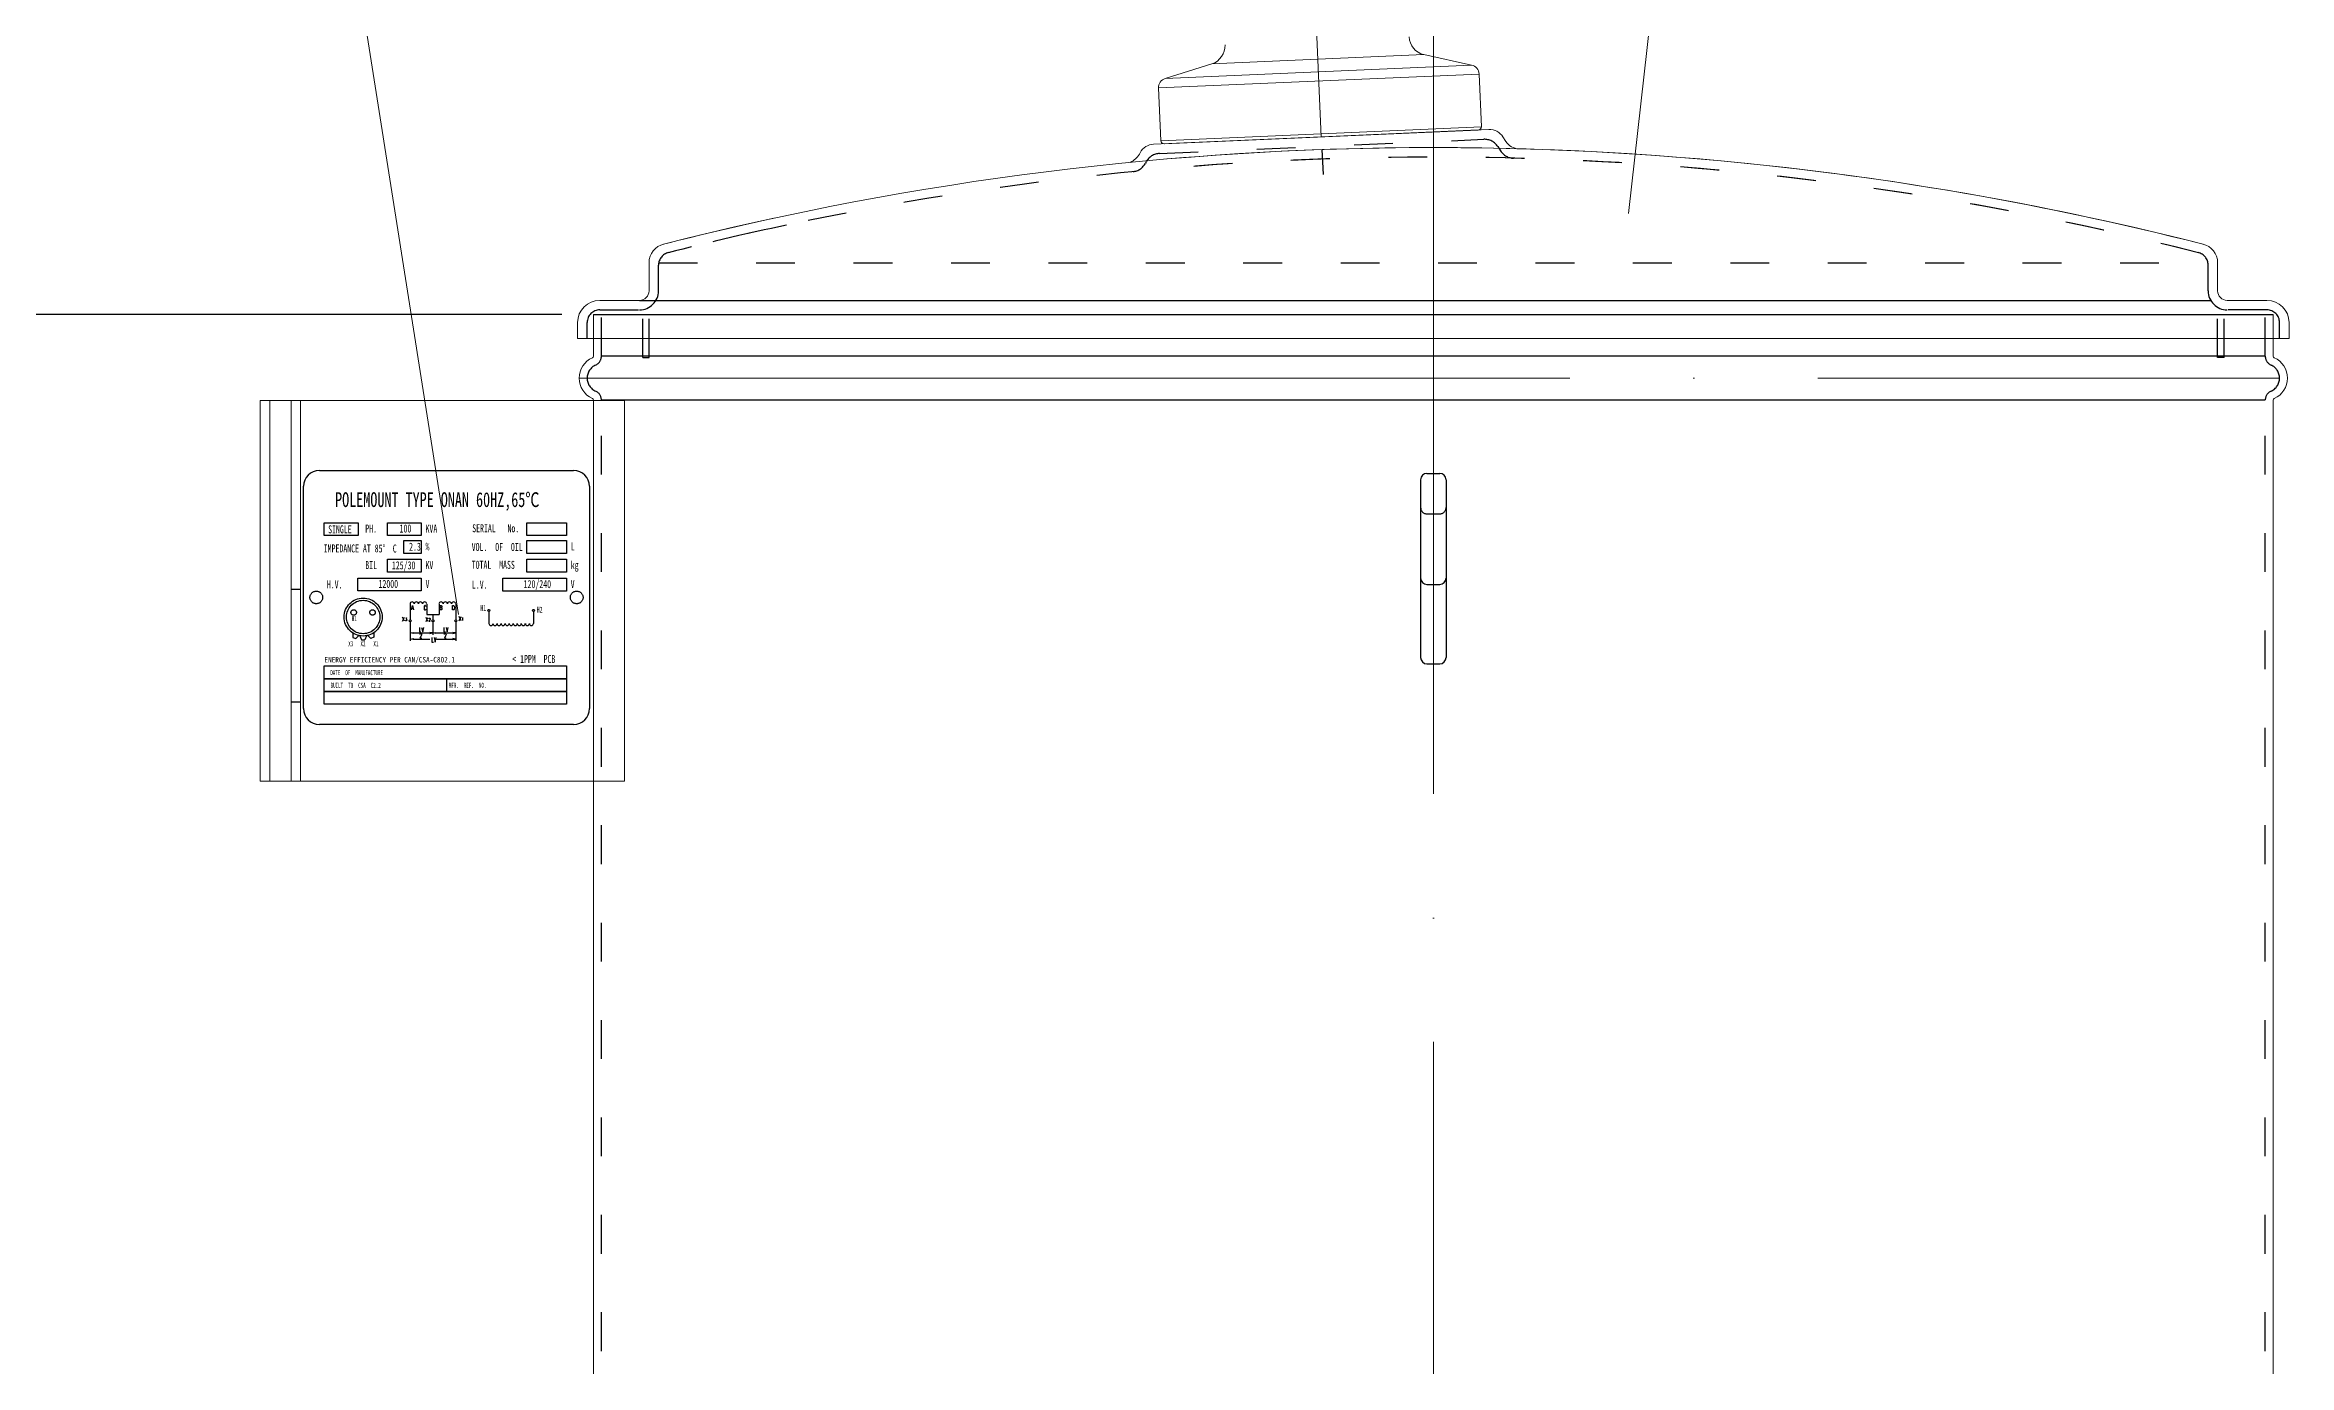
# Model space of a CAD drawing. Header units: millimetres. Extents: x 89051 to 218395, y -330386 to -125649.
# Drawn here: x 90033 to 90740, y -127232 to -126816 of the extents above; entities that cross this region are included whole.
import ezdxf

# ---------------------------------------------------------------- set-up
doc = ezdxf.new("R2010")
doc.units = ezdxf.units.MM
doc.header["$LTSCALE"] = 13
for name, pattern in [('1 实线', [0]), ('ACAD_ISO02W100', [15, 12, -3]), ('ACAD_ISO03W100', [1.18, 0.47, -0.71]), ('ACAD_ISO04W100', [30, 24, -3, 0, -3]), ('CENTER', [50.8, 31.75, -6.35, 6.35, -6.35]), ('HIDDEN', [9.525, 6.35, -3.175])]:
    doc.linetypes.add(name, pattern=pattern)
doc.layers.get('0').update_dxf_attribs({"color": 1, "linetype": 'CENTER'})
for name, color, linetype in [('1', 4, 'Continuous'), ('2', 3, 'Continuous'), ('4', 2, 'HIDDEN'), ('粗实线', 4, 'Continuous')]:
    doc.layers.add(name, color=color, linetype=linetype)
doc.layers.add('标注、文本', color=3, linetype='Continuous', lineweight=25)
doc.layers.add('铁心', color=3, linetype='Continuous', lineweight=0)
doc.styles.add('11', font='')
doc.styles.add('chinese', font='simhei.ttf')
doc.styles.get("Standard").update_dxf_attribs({"font": 'gbenor.shx', "bigfont": 'gbcbig.shx'})
doc.styles.add('仿宋体', font='')
doc.styles.get('11').set_extended_font_data('FangSong_GB2312')
doc.styles.get('仿宋体').set_extended_font_data('STFangsong')
doc.dimstyles.new('1-15', dxfattribs={"dimscale": 20, "dimtxt": 3.5, "dimasz": 2, "dimexe": 1.5, "dimexo": 0.5, "dimgap": 0.5, "dimtad": 1, "dimtoh": 1, "dimdec": 1, "dimdsep": 46, "dimtxsty": 'Standard', "dimcen": 2.5, "dimclrd": 3, "dimclre": 3, "dimclrt": 3, "dimadec": 0, "dimazin": 2, "dimtfac": 1, "dimtdec": 1, "dimtmove": 0, "dimatfit": 2, "dimfxl": 1, "dimarcsym": 0})

# ---------------------------------------------------------------- blocks, each defined once
blk = doc.blocks.new('125506')
at = {"color": 8, "linetype": 'Continuous', "lineweight": 15}
for p, q in [((72120.32, -123689.9), (72053.82, -123700.43)), ((72118.56, -123688.22), (72054.98, -123698.29)), ((72108.38, -123687.15), (72064.33, -123694.13)), ((72122.06, -123700.84), (72055.55, -123711.37))]:
    blk.add_line(p, q, dxfattribs=at)
at = {"color": 7, "linetype": 'Continuous', "lineweight": 15}
for p, q in [((72108.38, -123687.15), (72118.56, -123688.22)), ((72120.32, -123689.9), (72122.06, -123700.84)), ((72054.98, -123698.29), (72064.33, -123694.13)), ((72055.55, -123711.37), (72053.82, -123700.43)), ((72121.5, -123701.6), (72056.31, -123711.92))]:
    blk.add_line(p, q, dxfattribs=at)
at = {"color": 7, "linetype": 'HIDDEN', "lineweight": 0}
blk.add_line((72056.35, -123711.92), (72121.47, -123701.6), dxfattribs=at)
at = {"color": 7, "linetype": 'Continuous', "lineweight": 15}
for centre, radius, start, end in [((72108.8, -123683.18), 4, 189, 264), ((72062.7, -123690.48), 4, 294, 9), ((72118.35, -123690.21), 2, 9, 84), ((72055.79, -123700.12), 2, 114, 189), ((72121.4, -123700.94), 0.667, 279, 9), ((72056.21, -123711.27), 0.667, 189, 279)]:
    blk.add_arc(centre, radius, start, end, dxfattribs=at)
at = {"color": 7, "linetype": 'HIDDEN', "lineweight": 0}
for centre, start, end in [((72121.4, -123700.94), 276, 279), ((72056.21, -123711.27), 279, 282)]:
    blk.add_arc(centre, 0.667, start, end, dxfattribs=at)
at = {"layer": '标注、文本', "color": 1, "linetype": 'ACAD_ISO04W100', "lineweight": 15}
blk.add_line((72088.91, -123706.76), (72056.33, -123501.57), dxfattribs=at)
blk = doc.blocks.new('*D515')
at = {"layer": 'Defpoints', "color": 0}
for p in [(89907.54, -126533.45), (90434.58, -126533.45), (90205.53, -127657.08)]:
    blk.add_point(p, dxfattribs=at)
at = {"layer": '标注、文本', "color": 3, "lineweight": -2}
for p, q in [((90424.58, -126533.45), (89877.54, -126533.45)), ((89907.54, -127617.08), (89907.54, -126573.45)), ((90195.53, -127657.08), (89877.54, -127657.08))]:
    blk.add_line(p, q, dxfattribs=at)
at = {"layer": '标注、文本', "color": 3}
for points in [[(89900.87, -126573.45), (89914.21, -126573.45), (89907.54, -126533.45)], [(89900.87, -127617.08), (89914.21, -127617.08), (89907.54, -127657.08)]]:
    blk.add_solid(points, dxfattribs=at)
at = {"layer": '标注、文本', "color": 3, "insert": (89862.54, -127095.27), "char_height": 70, "attachment_point": 5, "rotation": 90}
blk.add_mtext('1110', dxfattribs=at)
blk = doc.blocks.new('*D517')
at = {"layer": 'Defpoints', "color": 0}
for p in [(90205.53, -126901.08), (90018.34, -127657.08), (90205.53, -127657.08)]:
    blk.add_point(p, dxfattribs=at)
at = {"layer": '标注、文本', "color": 3, "lineweight": -2}
for p, q in [((90195.53, -126901.08), (89988.34, -126901.08)), ((90018.34, -126941.08), (90018.34, -127617.08)), ((90195.53, -127657.08), (89988.34, -127657.08))]:
    blk.add_line(p, q, dxfattribs=at)
at = {"layer": '标注、文本', "color": 3}
for points in [[(90011.68, -126941.08), (90025.01, -126941.08), (90018.34, -126901.08)], [(90011.68, -127617.08), (90025.01, -127617.08), (90018.34, -127657.08)]]:
    blk.add_solid(points, dxfattribs=at)
at = {"layer": '标注、文本', "color": 3, "insert": (89973.34, -127279.08), "char_height": 70, "attachment_point": 5, "rotation": 90}
blk.add_mtext('726', dxfattribs=at)

msp = doc.modelspace()

# ---------------------------------------------------------------- hatches: boundary and pattern name
at = {"layer": '2'}
h = msp.add_hatch(color=256, dxfattribs=at)
h.dxf.hatch_style = 2
h.paths.add_polyline_path([(90148.75, -127001.16), (90148.75, -127001.48), (90147.79, -127001.33)])
h = msp.add_hatch(color=256, dxfattribs=at)
h.dxf.hatch_style = 2
h.paths.add_polyline_path([(90148.75, -127003.13), (90148.75, -127003.45), (90147.79, -127003.28)])
h = msp.add_hatch(color=256, dxfattribs=at)
h.dxf.hatch_style = 2
h.paths.add_polyline_path([(90154.04, -127001.16), (90154.04, -127001.48), (90154.99, -127001.33)])
h = msp.add_hatch(color=256, dxfattribs=at)
h.dxf.hatch_style = 2
h.paths.add_polyline_path([(90155.94, -127001.16), (90155.94, -127001.48), (90154.99, -127001.33)])
h = msp.add_hatch(color=256, dxfattribs=at)
h.dxf.hatch_style = 2
h.paths.add_polyline_path([(90161.24, -127001.16), (90161.24, -127001.48), (90162.19, -127001.33)])
h = msp.add_hatch(color=256, dxfattribs=at)
h.dxf.hatch_style = 2
h.paths.add_polyline_path([(90161.24, -127003.13), (90161.24, -127003.45), (90162.19, -127003.28)])

# ---------------------------------------------------------------- linework, layer by layer
at = {"color": 7, "linetype": '1 实线', "lineweight": 0}
for p, q in [((90381.93, -126847.39), (90487.52, -126842.78)), ((90491.96, -126845.09), (90492.89, -126846.55)), ((90377.71, -126850.07), (90377.47, -126850.54)), ((90223.03, -126893.58), (90223.03, -126884.72)), ((90717.03, -126893.58), (90717.03, -126884.72)), ((90207.53, -126896.58), (90220.03, -126896.58)), ((90732.53, -126896.58), (90720.03, -126896.58)), ((90200.53, -126908.58), (90200.53, -126903.58)), ((90205.53, -126914.2), (90205.53, -126901.08)), ((90734.53, -126914.2), (90734.53, -126901.08)), ((90739.53, -126908.58), (90739.53, -126903.58)), ((90200.53, -126908.58), (90203.53, -126908.58)), ((90203.53, -126908.58), (90739.53, -126908.58)), ((90736.53, -126908.58), (90739.53, -126908.58)), ((90215.32, -126928.08), (90100.62, -126928.08)), ((90100.62, -126928.08), (90100.62, -127048.08)), ((90205.53, -127657.08), (90205.53, -126927.95)), ((90215.32, -126928.08), (90215.32, -127048.08)), ((90734.53, -127657.08), (90734.53, -126927.95)), ((90215.32, -127048.08), (90100.62, -127048.08))]:
    msp.add_line(p, q, dxfattribs=at)
for p, q in [((90129.76, -127001.37), (90129.75, -127002.76)), ((90129.75, -127002.76), (90130.68, -127003.14)), ((90131.66, -127002.17), (90130.68, -127003.14)), ((90131.99, -127002.24), (90132.52, -127003.52)), ((90132.52, -127003.52), (90133.52, -127003.51)), ((90134.05, -127002.23), (90133.52, -127003.51)), ((90134.45, -127002.15), (90135.45, -127003.1)), ((90136.37, -127002.7), (90135.45, -127003.1)), ((90136.33, -127001.32), (90136.37, -127002.7)), ((90159.25, -127015.77), (90159.25, -127019.79))]:
    msp.add_line(p, q)
for points in [[(90120.76, -126966.62), (90131.4, -126966.62), (90131.4, -126970.64), (90120.76, -126970.64)], [(90140.67, -126966.62), (90151.31, -126966.62), (90151.31, -126970.64), (90140.67, -126970.64)], [(90184.55, -126966.62), (90197.06, -126966.62), (90197.06, -126970.64), (90184.55, -126970.64)], [(90145.86, -126972.26), (90151.31, -126972.26), (90151.31, -126976.28), (90145.86, -126976.28)], [(90184.59, -126972.26), (90197.06, -126972.26), (90197.06, -126976.28), (90184.59, -126976.28)], [(90140.67, -126978.14), (90151.31, -126978.14), (90151.31, -126982.16), (90140.67, -126982.16)], [(90184.59, -126978.14), (90197.06, -126978.14), (90197.06, -126982.16), (90184.59, -126982.16)], [(90131.3, -126984.06), (90151.31, -126984.06), (90151.31, -126988.08), (90131.3, -126988.08)], [(90177, -126984.12), (90197, -126984.12), (90197, -126988.14), (90177, -126988.14)], [(90120.76, -127011.75), (90197.06, -127011.75), (90197.06, -127015.77), (90120.76, -127015.77)], [(90120.76, -127015.77), (90197.06, -127015.77), (90197.06, -127019.79), (90120.76, -127019.79)], [(90120.76, -127019.79), (90197.06, -127019.79), (90197.06, -127023.81), (90120.76, -127023.81)]]:
    msp.add_lwpolyline(points, close=True)
for centre, radius in [((90133, -126996.33), 5.99), ((90133, -126996.33), 5.26), ((90130.03, -126994.89), 0.862), ((90135.97, -126994.89), 0.862)]:
    msp.add_circle(centre, radius)
for centre, radius, start, end in [((90470.03, -127828.92), 980.47, 75.68133, 104.31867), ((90382.15, -126852.38), 5, 92.5, 152.5), ((90470.03, -127828.92), 980.47, 75.68133, 94.90476), ((90487.74, -126847.77), 5, 32.5, 92.5), ((90497.1, -126843.86), 5, 212.5, 268.40476), ((90371.82, -126847.08), 6.63, 294.66779, 328.61547), ((90470.03, -127828.92), 980.47, 102.12722, 104.31867), ((90229.03, -126884.72), 6, 102.49584, 180), ((90711.03, -126884.72), 6, 0, 77.50416), ((90207.53, -126903.58), 7, 90, 180), ((90220.03, -126893.58), 3, 270, 0), ((90220.03, -126893.58), 3, 270, 0), ((90720.03, -126893.58), 3, 180, 270), ((90720.03, -126893.58), 3, 180, 270), ((90732.53, -126903.58), 7, 0, 90), ((90208.03, -126921.08), 7, 113.57818, 246.42182), ((90205.03, -126914.2), 0.5, 293.57818, 0), ((90735.03, -126914.2), 0.5, 180, 246.42182), ((90732.03, -126921.08), 7, 293.57818, 66.42182), ((90205.03, -126927.95), 0.5, 0, 66.42182), ((90205.03, -126927.95), 0.5, 0, 66.42182), ((90735.03, -126927.95), 0.5, 113.57818, 180), ((90735.03, -126927.95), 0.5, 113.57818, 180)]:
    msp.add_arc(centre, radius, start, end, dxfattribs=at)
at = {"layer": '1'}
for p, q in [((90119.25, -126950.16), (90199.25, -126950.16)), ((90114.25, -127025.16), (90114.25, -126955.16)), ((90204.25, -126955.16), (90204.25, -127025.16)), ((90199.25, -127030.16), (90119.25, -127030.16))]:
    msp.add_line(p, q, dxfattribs=at)
for centre, start, end in [((90119.25, -126955.16), 90, 180), ((90199.25, -126955.16), 0, 90), ((90119.25, -127025.16), 180, 270), ((90199.25, -127025.16), 270, 0)]:
    msp.add_arc(centre, 5, start, end, dxfattribs=at)
at = {"layer": '2'}
for p, q in [((90153.04, -126992.23), (90153.04, -126995.57)), ((90156.91, -126992.23), (90156.91, -126995.57)), ((90172.62, -126994.54), (90172.62, -126998.37)), ((90186.63, -126994.54), (90186.63, -126998.37)), ((90154.98, -126999.04), (90154.98, -127001.89)), ((90162.17, -126997.86), (90162.17, -127003.87))]:
    msp.add_line(p, q, dxfattribs=at)
for points in [[(90145.42, -126997.61), (90146.01, -126996.34)], [(90146.01, -126997.61), (90145.42, -126996.34)], [(90146.4, -126996.62), (90146.69, -126996.62), (90146.52, -126996.98), (90146.61, -126996.98), (90146.67, -126997.04), (90146.69, -126997.08), (90146.71, -126997.21), (90146.71, -126997.29), (90146.69, -126997.44), (90146.63, -126997.53), (90146.54, -126997.57), (90146.48, -126997.57), (90146.4, -126997.53), (90146.35, -126997.48), (90146.33, -126997.4)], [(90147.79, -126992.23), (90147.79, -126997.21)], [(90148.23, -126994.11), (90148.55, -126992.7), (90148.89, -126994.11)], [(90148.36, -126993.65), (90148.76, -126993.65)], [(90152.8, -126993.04), (90152.76, -126992.91), (90152.67, -126992.76), (90152.59, -126992.7), (90152.42, -126992.7), (90152.36, -126992.76), (90152.27, -126992.91), (90152.23, -126993.04), (90152.19, -126993.25), (90152.19, -126993.59), (90152.23, -126993.78), (90152.27, -126993.92), (90152.36, -126994.05), (90152.42, -126994.11), (90152.59, -126994.11), (90152.67, -126994.05), (90152.76, -126993.92), (90152.8, -126993.78)], [(90157.21, -126994.11), (90157.21, -126992.7), (90157.56, -126992.7), (90157.69, -126992.76), (90157.73, -126992.82), (90157.78, -126992.97), (90157.78, -126993.1), (90157.73, -126993.25), (90157.69, -126993.31), (90157.56, -126993.37), (90157.21, -126993.37)], [(90157.56, -126993.37), (90157.69, -126993.44), (90157.73, -126993.5), (90157.78, -126993.65), (90157.78, -126993.86), (90157.73, -126993.99), (90157.69, -126994.05), (90157.56, -126994.11), (90157.21, -126994.11)], [(90162.18, -126992.23), (90162.18, -126997.21)], [(90163.26, -126997.48), (90163.86, -126996.21)], [(90163.86, -126997.48), (90163.26, -126996.21)], [(90164.17, -126996.68), (90164.24, -126996.63), (90164.32, -126996.49), (90164.32, -126997.44)], [(90147.79, -126997.86), (90147.79, -127003.87)], [(90148.75, -127001.33), (90152.58, -127001.33)], [(90148.75, -127003.28), (90154, -127003.28)], [(90150.74, -126999.62), (90150.74, -127001.04), (90151.22, -127001.04)], [(90150.93, -127001.86), (90150.93, -127001.8), (90150.97, -127001.65), (90151.01, -127001.59), (90151.1, -127001.52), (90151.25, -127001.52), (90151.33, -127001.59), (90151.37, -127001.65), (90151.41, -127001.8), (90151.41, -127001.93), (90151.37, -127002.05), (90151.29, -127002.27), (90150.89, -127002.94), (90151.46, -127002.94)], [(90151.41, -126999.62), (90151.75, -127001.04), (90152.07, -126999.62)], [(90152.58, -127001.33), (90154.04, -127001.33)], [(90154.63, -127002.82), (90154.63, -127004.26), (90155.12, -127004.26)], [(90155.33, -127002.82), (90155.65, -127004.26), (90155.99, -127002.82)], [(90155.94, -127001.33), (90160.24, -127001.33)], [(90156.11, -127003.28), (90161.24, -127003.28)], [(90158.4, -126999.62), (90158.4, -127001.04), (90158.89, -127001.04)], [(90158.61, -127001.86), (90158.61, -127001.8), (90158.65, -127001.65), (90158.67, -127001.59), (90158.76, -127001.52), (90158.93, -127001.52), (90159.01, -127001.59), (90159.06, -127001.65), (90159.1, -127001.8), (90159.1, -127001.93), (90159.06, -127002.05), (90158.97, -127002.27), (90158.57, -127002.94), (90159.14, -127002.94)], [(90159.1, -126999.62), (90159.42, -127001.04), (90159.75, -126999.62)], [(90160.24, -127001.33), (90161.24, -127001.33)]]:
    msp.add_lwpolyline(points, dxfattribs=at)
for points in [[(90161.17, -126994.11), (90161.17, -126992.7), (90161.44, -126992.7), (90161.57, -126992.76), (90161.65, -126992.91), (90161.7, -126993.04), (90161.74, -126993.25), (90161.74, -126993.59), (90161.7, -126993.78), (90161.65, -126993.92), (90161.57, -126994.05), (90161.44, -126994.11)], [(90148.75, -127001.16), (90148.75, -127001.48), (90147.79, -127001.33)], [(90148.75, -127003.13), (90148.75, -127003.45), (90147.79, -127003.28)], [(90154.04, -127001.16), (90154.04, -127001.48), (90154.99, -127001.33)], [(90155.94, -127001.16), (90155.94, -127001.48), (90154.99, -127001.33)], [(90161.24, -127001.16), (90161.24, -127001.48), (90162.19, -127001.33)], [(90161.24, -127003.13), (90161.24, -127003.45), (90162.19, -127003.28)]]:
    msp.add_lwpolyline(points, close=True, dxfattribs=at)
for centre, radius in [((90172.62, -126994.23), 0.309), ((90186.63, -126994.23), 0.309), ((90147.78, -126997.53), 0.328), ((90154.98, -126997.53), 0.328), ((90162.17, -126997.53), 0.328)]:
    msp.add_circle(centre, radius, dxfattribs=at)
for centre in [(90173.26, -126998.37), (90174.53, -126998.37), (90175.8, -126998.37), (90177.08, -126998.37), (90178.35, -126998.37), (90179.62, -126998.37), (90180.9, -126998.37), (90182.17, -126998.37), (90183.44, -126998.37), (90184.72, -126998.37), (90185.99, -126998.37)]:
    msp.add_arc(centre, 0.637, 180, 0, dxfattribs=at)
for points in [[(90149.1, -126992.22), (90149.1, -126991.85), (90148.8, -126991.55), (90148.44, -126991.55), (90148.07, -126991.55), (90147.77, -126991.85), (90147.77, -126992.22)], [(90150.41, -126992.22), (90150.41, -126991.85), (90150.12, -126991.55), (90149.75, -126991.55), (90149.38, -126991.55), (90149.08, -126991.85), (90149.08, -126992.22)], [(90151.73, -126992.22), (90151.73, -126991.85), (90151.43, -126991.55), (90151.06, -126991.55), (90150.69, -126991.55), (90150.39, -126991.85), (90150.39, -126992.22)], [(90153.04, -126992.22), (90153.04, -126991.85), (90152.74, -126991.55), (90152.37, -126991.55), (90152, -126991.55), (90151.71, -126991.85), (90151.71, -126992.22)], [(90158.22, -126992.22), (90158.22, -126991.85), (90157.93, -126991.55), (90157.56, -126991.55), (90157.19, -126991.55), (90156.89, -126991.85), (90156.89, -126992.22)], [(90159.54, -126992.22), (90159.54, -126991.85), (90159.24, -126991.55), (90158.87, -126991.55), (90158.5, -126991.55), (90158.2, -126991.85), (90158.2, -126992.22)], [(90160.85, -126992.22), (90160.85, -126991.85), (90160.55, -126991.55), (90160.18, -126991.55), (90159.81, -126991.55), (90159.52, -126991.85), (90159.52, -126992.22)], [(90162.18, -126992.22), (90162.18, -126991.85), (90161.88, -126991.55), (90161.52, -126991.55), (90161.15, -126991.55), (90160.85, -126991.85), (90160.85, -126992.22)]]:
    msp.add_open_spline(points, degree=3, knots=[0, 0, 0, 0, 1, 1, 1, 2, 2, 2, 2], dxfattribs=at)
at = {"layer": '4', "color": 0}
for centre in [(90118.25, -126990.16), (90200.25, -126990.16)]:
    msp.add_circle(centre, 2, dxfattribs=at)
at = {"layer": '标注、文本', "color": 1, "linetype": 'ACAD_ISO04W100', "lineweight": 15}
for p, q in [((90470.03, -127832.26), (90470.03, -126790.6)), ((90201.03, -126921.08), (90736.53, -126921.08))]:
    msp.add_line(p, q, dxfattribs=at)
at = {"layer": '标注、文本'}
for p, q in [((90490.36, -126848.16), (90491.21, -126849.5)), ((90379.57, -126853), (90379.4, -126853.33)), ((90434.87, -126849.1), (90435.29, -126856.96)), ((90220.03, -126896.58), (90714.83, -126896.58)), ((90220.03, -126901.08), (90720.03, -126901.08)), ((90153.04, -126995.57), (90156.91, -126995.57)), ((90154.98, -126995.57), (90154.98, -126997.21)), ((90154.98, -126997.86), (90154.98, -126999.04))]:
    msp.add_line(p, q, dxfattribs=at)
at = {"layer": '标注、文本', "color": 2, "linetype": 'ACAD_ISO02W100', "lineweight": 13}
for p, q in [((90103.62, -126928.08), (90103.62, -127048.08)), ((90110.32, -126928.08), (90110.32, -127048.08)), ((90113.32, -126928.08), (90113.32, -127048.08)), ((90113.3, -126987.67), (90110.3, -126987.67)), ((90113.3, -126987.67), (90110.3, -126987.67)), ((90113.32, -126987.58), (90110.32, -126987.58)), ((90113.32, -126987.58), (90110.32, -126987.58)), ((90113.3, -127023.17), (90110.3, -127023.17)), ((90113.32, -127023.08), (90110.32, -127023.08))]:
    msp.add_line(p, q, dxfattribs=at)
at = {"layer": '标注、文本'}
for points in [[(90152.81, -126997.7), (90153.42, -126996.43)], [(90153.42, -126997.7), (90152.81, -126996.43)], [(90153.76, -126996.91), (90153.76, -126996.87), (90153.78, -126996.79), (90153.8, -126996.74), (90153.87, -126996.7), (90153.97, -126996.7), (90154.04, -126996.74), (90154.06, -126996.79), (90154.08, -126996.87), (90154.08, -126996.98), (90154.06, -126997.06), (90153.99, -126997.19), (90153.72, -126997.65), (90154.1, -126997.65)]]:
    msp.add_lwpolyline(points, dxfattribs=at)
at = {"layer": '粗实线', "color": 2, "linetype": 'ACAD_ISO03W100', "ltscale": 2}
for p, q in [((90383.79, -126850.31), (90485.92, -126845.85)), ((90226.03, -126893.58), (90226.03, -126885.45)), ((90226.1, -126884.72), (90713.96, -126884.72)), ((90714.03, -126893.58), (90714.03, -126885.45)), ((90203.53, -126908.58), (90203.53, -126903.58)), ((90207.53, -126899.58), (90220.03, -126899.58)), ((90208.03, -126914.2), (90208.03, -126901.08)), ((90221.03, -126914.58), (90221.03, -126899.49)), ((90223.03, -126914.58), (90223.03, -126898.77)), ((90717.03, -126914.58), (90717.03, -126898.77)), ((90719.03, -126914.58), (90719.03, -126899.49)), ((90732.53, -126899.58), (90720.03, -126899.58)), ((90732.03, -126914.2), (90732.03, -126901.08)), ((90736.53, -126908.58), (90736.53, -126903.58)), ((90221.03, -126914.58), (90223.03, -126914.58)), ((90719.03, -126914.58), (90717.03, -126914.58)), ((90208.03, -127657.08), (90208.03, -126927.95)), ((90732.03, -127657.08), (90732.03, -126927.95)), ((90468.03, -126963.84), (90472.03, -126963.84))]:
    msp.add_line(p, q, dxfattribs=at)
at = {"layer": '粗实线', "ltscale": 2}
for p, q in [((90205.53, -126901.08), (90734.53, -126901.08)), ((90732.03, -126914.2), (90208.03, -126914.2)), ((90208.03, -126927.95), (90732.03, -126927.95)), ((90466.03, -126953.08), (90466.03, -127009.08)), ((90468.03, -126951.08), (90472.03, -126951.08)), ((90474.03, -126953.08), (90474.03, -127009.08)), ((90468.03, -126986.08), (90472.03, -126986.08)), ((90468.03, -127011.08), (90472.03, -127011.08))]:
    msp.add_line(p, q, dxfattribs=at)
at = {"layer": '粗实线', "color": 2, "linetype": 'ACAD_ISO03W100', "ltscale": 2}
for centre, radius, start, end in [((90486.14, -126850.85), 5, 32.5, 92.5), ((90470.03, -127830.36), 978.91, 75.74867, 104.25133), ((90374.86, -126850.93), 5.14, 276.57296, 332.11601), ((90384.01, -126855.3), 5, 92.5, 152.5), ((90470.03, -127830.36), 978.91, 75.74867, 94.99043), ((90495.43, -126846.81), 5, 212.5, 268.49043), ((90470.03, -127830.36), 978.91, 102.01377, 104.25133), ((90230.03, -126885.45), 4, 102.39722, 180), ((90710.03, -126885.45), 4, 0, 77.60278), ((90220.03, -126893.58), 6, 270, 0), ((90720.03, -126893.58), 6, 180, 270), ((90207.53, -126903.58), 4, 90, 180), ((90732.53, -126903.58), 4, 0, 90), ((90208.03, -126921.08), 4.5, 113.57818, 246.42182), ((90205.03, -126914.2), 3, 293.57818, 0), ((90735.03, -126914.2), 3, 180, 246.42182), ((90732.03, -126921.08), 4.5, 293.57818, 66.42182), ((90205.03, -126927.95), 3, 0, 66.42182), ((90735.03, -126927.95), 3, 113.57818, 180), ((90468.03, -126961.84), 2, 180, 270), ((90472.03, -126961.84), 2, 270, 0)]:
    msp.add_arc(centre, radius, start, end, dxfattribs=at)
at = {"layer": '粗实线', "ltscale": 2}
for centre, start, end in [((90468.03, -126953.08), 90, 180), ((90472.03, -126953.08), 0, 90), ((90468.03, -126984.08), 180, 270), ((90472.03, -126984.08), 270, 0), ((90468.03, -127009.08), 180, 270), ((90472.03, -127009.08), 270, 0)]:
    msp.add_arc(centre, 2, start, end, dxfattribs=at)
at = {"layer": '铁心'}
for points in [[(90531.53, -126869.26), (90600.53, -126254.74), (90600.53, -126254.74)], [(90163, -126995.57), (90046.89, -126259.16), (90046.89, -126259.16)]]:
    msp.add_lwpolyline(points, dxfattribs=at)

# ---------------------------------------------------------------- block references
at = {"layer": '标注、文本', "xscale": 1.5, "yscale": 1.5, "zscale": 1.5, "rotation": 353.4999999999999}
msp.add_blockref('125506', (4002.47, 69763.3), dxfattribs=at)

# ---------------------------------------------------------------- texts
at = {"layer": '2'}
for s, height, style, width, p in [('SINGLE', 2.52, '仿宋体', 0.6, (90121.98, -126969.97)), ('PH.', 2.52, '仿宋体', 0.6, (90133.66, -126969.71)), ('100', 2.52, '仿宋体', 0.6, (90144.48, -126969.71)), ('KVA', 2.52, '仿宋体', 0.6, (90152.65, -126969.71)), ('SERIAL   No.', 2.52, '仿宋体', 0.6, (90167.35, -126969.63)), ('IMPEDANCE AT 85%%D', 2.52, '仿宋体', 0.6, (90120.59, -126975.99)), ('C', 2.52, '仿宋体', 0.6, (90142.32, -126976.01)), ('2.3', 2.52, '仿宋体', 0.6, (90147.47, -126975.44)), ('%%%', 2.52, '仿宋体', 0.6, (90152.65, -126975.35)), ('VOL.  OF  OIL', 2.52, '仿宋体', 0.6, (90167.19, -126975.53)), ('L', 2.52, '仿宋体', 0.6, (90198.4, -126975.35)), ('BIL', 2.52, '仿宋体', 0.6, (90133.66, -126981.23)), ('125/30', 2.52, '仿宋体', 0.6, (90142.05, -126981.3)), ('KV', 2.52, '仿宋体', 0.6, (90152.65, -126981.23)), ('TOTAL  MASS', 2.52, '仿宋体', 0.6, (90167.19, -126981.15)), ('kg', 2.52, '仿宋体', 0.6, (90198.4, -126981.23)), ('H.V.', 2.52, '仿宋体', 0.6, (90121.56, -126987.32)), ('V', 2.52, '仿宋体', 0.6, (90152.65, -126987.15)), ('L.V.', 2.52, '仿宋体', 0.6, (90167.25, -126987.39)), ('V', 2.52, '仿宋体', 0.6, (90198.35, -126987.21)), ('H1', 1.613, '仿宋体', 0.6, (90129.41, -126997.63)), ('H1', 1.851, '仿宋体', 0.6, (90169.92, -126994.42)), ('H2', 1.851, '仿宋体', 0.6, (90187.68, -126994.93)), ('X3', 1.613, '仿宋体', 0.6, (90128.31, -127005.56)), ('X2', 1.613, '仿宋体', 0.6, (90132.15, -127005.56)), ('X1', 1.613, '仿宋体', 0.6, (90136.23, -127005.57)), ('ENERGY EFFICIENCY PER CAN/CSA-C802.1', 1.75, '11', 0.8, (90120.81, -127010.65)), ('< 1PPM  PCB', 2.52, '仿宋体', 0.6, (90179.95, -127010.81)), ('DATE  OF  MANUFACTURE', 1.6128, '仿宋体', 0.6, (90122.65, -127014.63)), ('BUILT  TO  CSA  C2.2', 1.6128, '仿宋体', 0.6, (90122.75, -127018.65)), ('MFR.  REF.  NO.    ', 1.6128, '仿宋体', 0.6, (90159.98, -127018.65))]:
    msp.add_text(s, height=height, dxfattribs=dict(at, style=style, width=width)).set_placement(p)
at = {"layer": '2', "color": 3, "true_color": 0x00ff00, "style": '仿宋体', "width": 0.6}
for s, p in [('12000', (90137.84, -126987.15)), ('120/240', (90183.54, -126987.21))]:
    msp.add_text(s, height=2.52, dxfattribs=at).set_placement(p)
at = {"layer": '4', "color": 2, "true_color": 0xffff00, "style": 'chinese', "width": 0.7}
msp.add_text('POLEMOUNT TYPE ONAN 60HZ,65℃', height=4.6597, dxfattribs=at).set_placement((90124.17, -126961.68))

# ---------------------------------------------------------------- dimensions: what is measured, and where the dimension line sits
at = {"layer": '标注、文本'}
for base, p1, p2, text, picture, middle in [((89907.54, -126533.45), (90205.53, -127657.08), (90434.58, -126533.45), '1110', '*D515', (89862.54, -127095.27)), ((90018.34, -127657.08), (90205.53, -126901.08), (90205.53, -127657.08), '726', '*D517', (89973.34, -127279.08))]:
    dim = msp.add_linear_dim(base=base, p1=p1, p2=p2, angle=90, text=text, dimstyle='1-15', dxfattribs=at)
    dim.commit()
    dim.dimension.update_dxf_attribs({"geometry": picture, "text_midpoint": middle})

doc.saveas('drawing.dxf')
